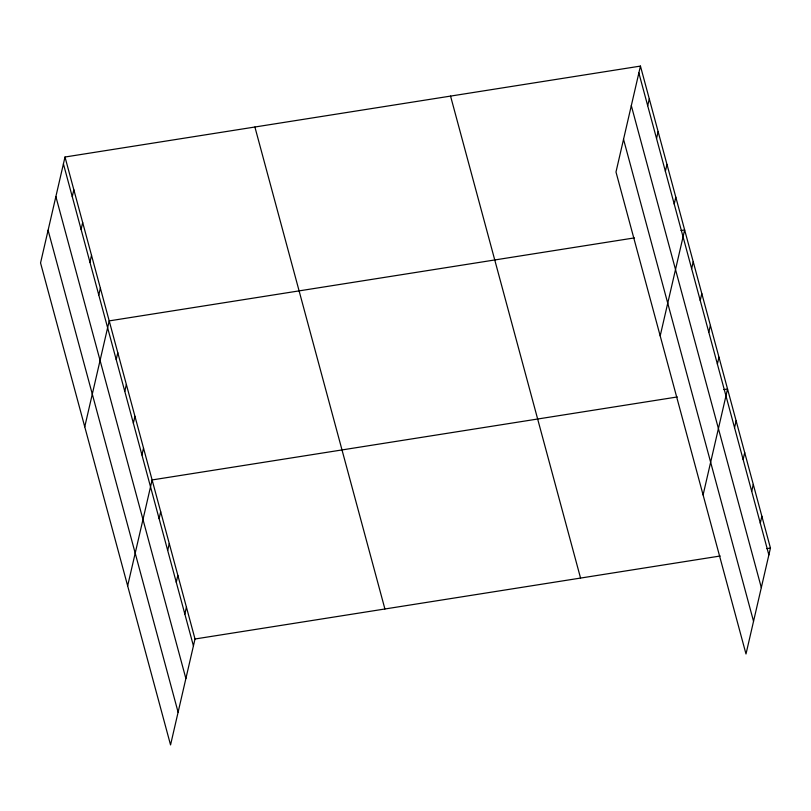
<?xml version="1.0" encoding="UTF-8"?>
<svg xmlns="http://www.w3.org/2000/svg" width="811" height="811" viewBox="0 0 811 811"><rect width="100%" height="100%" fill="white"/><g stroke="black" fill="none" stroke-linecap="round" stroke-linejoin="round"><path stroke-width="1.22" d="M65.002 157.02L40.55 262.936L170.553 744.914L195.015 638.997L65.002 157.02L640.447 66.086L770.45 548.064L745.998 653.98L615.985 172.003L640.447 66.086M72.26 196.657L73.842 189.794M81.1 229.432L82.681 222.569M89.94 262.206L91.521 255.343M98.78 294.981L100.361 288.118M84.749 426.809L109.201 320.892L634.415 237.897M116.206 359.567L117.788 352.704M124.782 391.378L126.364 384.505M133.359 423.18L134.95 416.317M141.945 454.991L143.527 448.128M127.651 585.856L152.113 479.94L677.317 396.954M159.108 518.614L160.69 511.751M167.684 550.426L169.266 543.563M176.261 582.237L177.852 575.374M184.847 614.049L186.429 607.186M647.695 105.724L649.287 98.861M656.535 138.499L658.126 131.635M665.375 171.273L666.966 164.41M674.215 204.048L675.806 197.185M660.195 335.876L684.646 229.959L680.966 230.547M691.641 268.634L693.223 261.771M700.217 300.445L701.809 293.582M708.804 332.257L710.385 325.393M717.38 364.068L718.962 357.205M703.096 494.933L727.548 389.016L723.868 389.594M734.543 427.691L736.124 420.828M743.119 459.502L744.711 452.629M751.706 491.304L753.287 484.441M760.282 523.115L761.874 516.252M195.015 638.997L720.219 556.001M766.77 548.641L770.45 548.064M638.855 72.96L768.869 554.927M631.313 105.643L761.316 587.62M623.537 139.32L753.541 621.297M450.551 96.093L580.554 578.071M254.897 127.013L384.911 608.99M63.42 163.883L193.423 645.86M55.868 196.566L185.881 678.543M48.092 230.243L178.106 712.22"/></g></svg>
